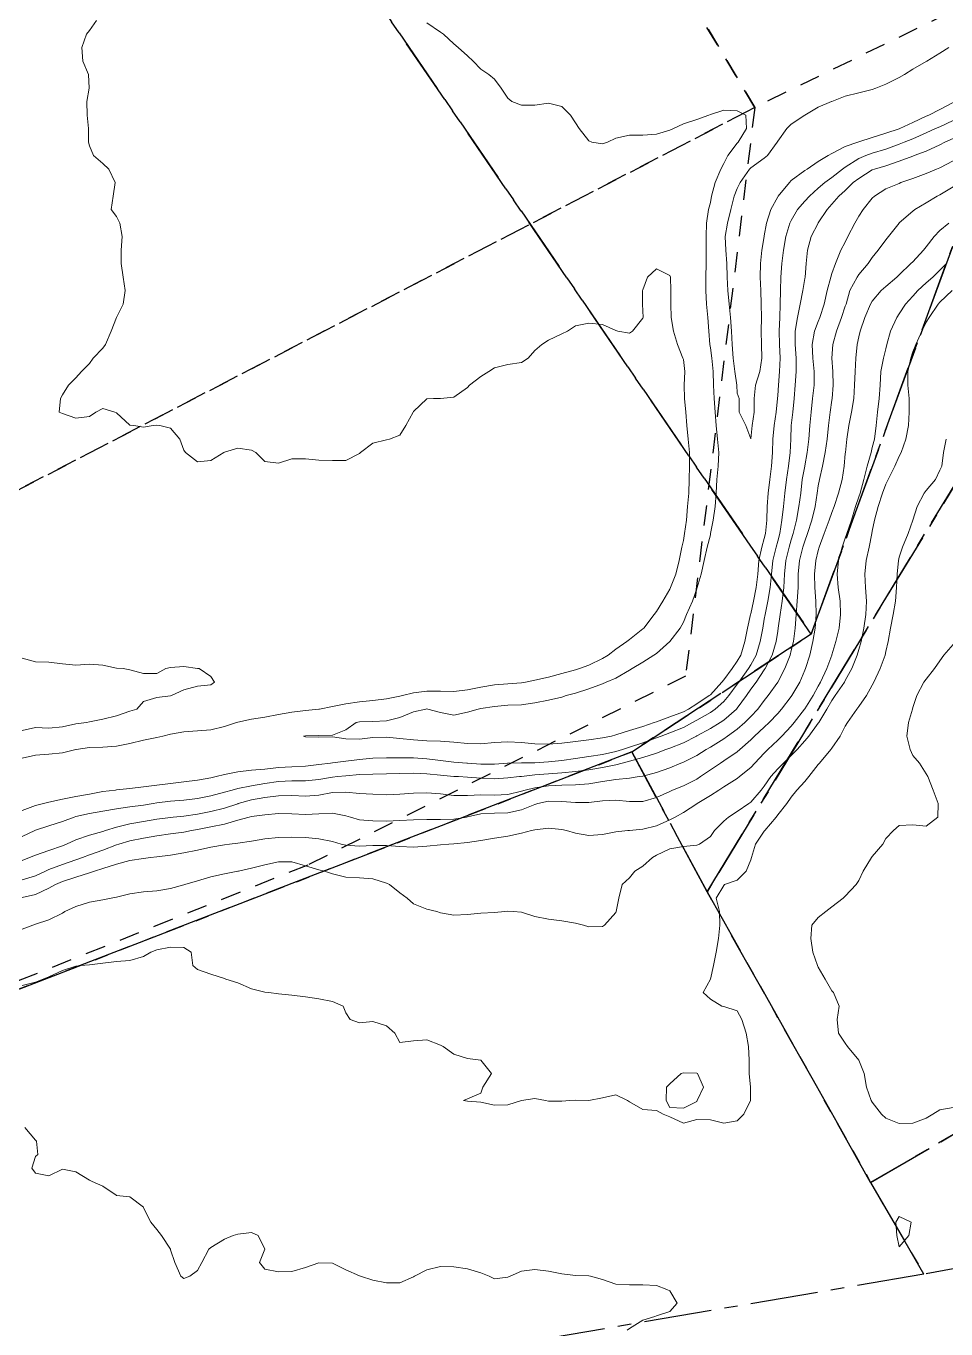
# Model space of a CAD drawing. Header units: centimetres. Extents: x 0 to 642158, y -847 to 649707.
# Drawn here: x 617694.4 to 617728.48, y 621122.79 to 621171.05 of the extents above; entities that cross this region are included whole.
import ezdxf

# ---------------------------------------------------------------- set-up
doc = ezdxf.new("R2010")
doc.units = ezdxf.units.CM
doc.header["$MEASUREMENT"] = 0
doc.linetypes.add('CENTERX2', pattern=[4, 2.5, -0.5, 0.5, -0.5])
doc.linetypes.add('JIS_02_0.7', pattern=[1.35, 0.75, -0.6])
doc.layers.add('SPW_parcellaire cadastral', color=7, linetype='CENTERX2', lineweight=25, true_color=0xff0542)
doc.layers.add('WAL_parcellaire agricole', color=7, linetype='JIS_02_0.7', lineweight=25)
doc.layers.add('WAL_topographie 0.5', color=253, linetype='Continuous', lineweight=20)

msp = doc.modelspace()

# ---------------------------------------------------------------- linework, layer by layer
at = {"layer": 'SPW_parcellaire cadastral'}
for points in [[(617723.481, 621148.527), (617658.466, 621243.386), (617704.99, 621267.706), (617761.919, 621204.659), (617756.258, 621183.479), (617749.395, 621173.207), (617744.167, 621170.618), (617735.92, 621165.757), (617733.164, 621165.195), (617728.719, 621162.878), (617723.481, 621148.527)], [(617723.481, 621148.527), (617716.839, 621144.166), (617645.679, 621116.604), (617592.196, 621217.455), (617658.466, 621243.386), (617723.481, 621148.527)], [(617723.481, 621148.527), (617728.719, 621162.878), (617733.164, 621165.195), (617735.92, 621165.757), (617719.631, 621138.983), (617716.839, 621144.166), (617723.481, 621148.527)], [(617719.631, 621138.983), (617735.92, 621165.757), (617747.112, 621150.018), (617751.117, 621142.977), (617725.689, 621128.22), (617719.631, 621138.983)], [(617635.583, 621112.981), (617645.679, 621116.604), (617716.839, 621144.166), (617719.631, 621138.983), (617725.689, 621128.22), (617727.662, 621124.82), (617713.866, 621122.462), (617701.727, 621113.15), (617693.035, 621107.997), (617647.2, 621092.057), (617645.539, 621095.061), (617635.583, 621112.981)], [(617736.247, 621114.446), (617730.203, 621125.284), (617727.662, 621124.82), (617725.689, 621128.22), (617751.117, 621142.977), (617759.847, 621127.865), (617736.247, 621114.446)]]:
    msp.add_lwpolyline(points, dxfattribs=at)
at = {"layer": 'WAL_parcellaire agricole'}
for points in [[(617401.191, 621144.224), (617484.501, 621163.446), (617489.608, 621165.186), (617499.666, 621168.614), (617700.152, 621274.137), (617747.482, 621299.308), (617770.147, 621309.644), (617798.652, 621284.58), (617778.503, 621257.154), (617754.174, 621217.65), (617748.344, 621190.419), (617726.934, 621177.46), (617718.281, 621173.248), (617721.396, 621168.036)], [(617798.652, 621284.58), (617804.15, 621279.649), (617799.318, 621274.981), (617783.653, 621253.98), (617759.325, 621214.477), (617753.754, 621186.622), (617729.83, 621172.141), (617721.396, 621168.036), (617718.281, 621173.248), (617726.934, 621177.46), (617748.344, 621190.419), (617754.174, 621217.65), (617778.503, 621257.154), (617798.652, 621284.58)], [(617721.396, 621168.036), (617718.834, 621146.973), (617704.834, 621139.972), (617679.836, 621129.969), (617644.838, 621117.965), (617581.84, 621100.958), (617563.418, 621096.083), (617532.309, 621092.109), (617481.799, 621094.913), (617463.342, 621096.144), (617450.14, 621094.49), (617443.443, 621090.541), (617438.243, 621090.441), (617434.143, 621089.54), (617429.644, 621085.54), (617425.044, 621083.839), (617422.244, 621084.839), (617413.142, 621102.738)], [(617413.228, 621107.04), (617421.575, 621104.22), (617424.591, 621105.439), (617441.341, 621107.941), (617461.341, 621107.443), (617494.841, 621106.281), (617524.34, 621105.784), (617553.006, 621108.287), (617587.588, 621115.958), (617629.004, 621126.63), (617667.668, 621140.134), (617721.396, 621168.036)], [(617721.396, 621168.036), (617667.668, 621140.134), (617629.004, 621126.63), (617587.588, 621115.958), (617553.006, 621108.287), (617524.34, 621105.784), (617494.841, 621106.281), (617461.341, 621107.443), (617441.341, 621107.941), (617424.591, 621105.439), (617421.575, 621104.22), (617413.228, 621107.04)]]:
    msp.add_lwpolyline(points, dxfattribs=at)
at = {"layer": 'WAL_topographie 0.5'}
for points in [[(617697.01, 621171.25), (617696.75, 621170.889), (617696.641, 621170.75), (617696.469, 621170.25), (617696.509, 621169.75), (617696.712, 621169.25), (617696.734, 621168.75), (617696.657, 621168.25), (617696.662, 621167.75), (617696.712, 621167.25), (617696.718, 621166.75), (617696.75, 621166.613), (617696.893, 621166.25), (617697.25, 621165.956), (617697.462, 621165.75), (617697.696, 621165.25), (617697.625, 621164.75), (617697.555, 621164.25), (617697.75, 621164), (617697.875, 621163.75), (617697.961, 621163.25), (617697.926, 621162.75), (617697.927, 621162.25), (617697.993, 621161.75), (617698.077, 621161.25), (617698, 621160.75), (617697.75, 621160.25), (617697.75, 621160.25), (617697.553, 621159.75), (617697.339, 621159.25), (617697.25, 621159.123), (617696.885, 621158.75), (617696.75, 621158.55), (617696.458, 621158.25), (617696.25, 621158.016), (617695.967, 621157.75), (617695.75, 621157.389), (617695.681, 621157.25), (617695.632, 621156.75), (617695.75, 621156.702), (617696.25, 621156.527), (617696.75, 621156.587), (617696.991, 621156.75), (617697.25, 621156.886), (617697.691, 621156.75), (617697.75, 621156.72), (617698.25, 621156.269), (617698.393, 621156.25), (617698.75, 621156.187), (617699.107, 621156.25), (617699.25, 621156.268), (617699.361, 621156.25), (617699.75, 621156.155), (617700.099, 621155.75), (617700.25, 621155.344), (617700.304, 621155.25), (617700.75, 621154.912), (617701.25, 621154.956), (617701.726, 621155.25), (617701.75, 621155.271), (617702.25, 621155.421), (617702.75, 621155.342), (617702.917, 621155.25), (617703.25, 621154.917), (617703.75, 621154.861), (617704.25, 621155.026), (617704.75, 621155.019), (617705.25, 621154.967), (617705.75, 621154.956), (617706.25, 621154.96), (617706.75, 621155.213), (617706.788, 621155.25), (617707.25, 621155.595), (617707.75, 621155.72), (617707.868, 621155.75), (617708.25, 621155.901), (617708.471, 621156.25), (617708.735, 621156.75), (617708.75, 621156.773), (617709.25, 621157.24), (617709.5, 621157.25), (617709.75, 621157.259), (617710.25, 621157.304), (617710.75, 621157.666), (617710.827, 621157.75), (617711.25, 621158.07), (617711.548, 621158.25), (617711.75, 621158.387), (617712.25, 621158.518), (617712.75, 621158.583), (617713.007, 621158.75), (617713.25, 621159.035), (617713.51, 621159.25), (617713.75, 621159.414), (617714.25, 621159.65), (617714.457, 621159.75), (617714.75, 621159.943), (617715.25, 621160.043), (617715.75, 621159.992), (617716.25, 621159.772), (617716.322, 621159.75), (617716.75, 621159.673), (617716.861, 621159.75), (617717.25, 621160.227), (617717.262, 621160.25), (617717.25, 621160.5), (617717.234, 621160.75), (617717.238, 621161.25), (617717.25, 621161.275), (617717.426, 621161.75), (617717.75, 621162.057), (617718.25, 621161.813), (617718.268, 621161.75), (617718.288, 621161.25), (617718.283, 621160.75), (617718.299, 621160.25), (617718.389, 621159.75), (617718.534, 621159.25), (617718.734, 621158.75), (617718.75, 621158.694), (617718.81, 621158.25), (617718.784, 621157.75), (617718.79, 621157.25), (617718.848, 621156.75), (617718.885, 621156.25), (617718.928, 621155.75), (617718.973, 621155.25), (617718.982, 621154.75), (617718.971, 621154.25), (617718.953, 621153.75), (617718.909, 621153.25), (617718.861, 621152.75), (617718.793, 621152.25), (617718.75, 621151.996), (617718.696, 621151.75), (617718.599, 621151.25), (617718.467, 621150.75), (617718.276, 621150.25), (617718.25, 621150.195), (617717.988, 621149.75), (617717.75, 621149.366), (617717.667, 621149.25), (617717.281, 621148.75), (617717.25, 621148.719), (617716.75, 621148.323), (617716.657, 621148.25), (617716.25, 621147.968), (617715.96, 621147.75), (617715.75, 621147.623), (617715.25, 621147.383), (617714.906, 621147.25), (617714.75, 621147.203), (617714.25, 621147.071), (617713.75, 621146.937), (617713.25, 621146.818), (617712.903, 621146.75), (617712.75, 621146.727), (617712.25, 621146.692), (617711.75, 621146.646), (617711.25, 621146.564), (617710.75, 621146.465), (617710.25, 621146.4), (617709.75, 621146.419), (617709.25, 621146.417), (617708.75, 621146.347), (617708.343, 621146.25), (617708.25, 621146.23), (617707.75, 621146.13), (617707.25, 621146.068), (617706.75, 621146.018), (617706.25, 621145.947), (617705.75, 621145.844), (617705.272, 621145.75), (617705.25, 621145.746), (617704.75, 621145.699), (617704.25, 621145.642), (617703.75, 621145.548), (617703.25, 621145.452), (617702.75, 621145.375), (617702.25, 621145.268), (617702.193, 621145.25), (617701.75, 621145.108), (617701.25, 621144.988), (617700.75, 621144.949), (617700.25, 621144.912), (617699.75, 621144.817), (617699.469, 621144.75), (617699.25, 621144.699), (617698.75, 621144.598), (617698.25, 621144.48), (617697.75, 621144.375), (617697.25, 621144.344), (617696.75, 621144.329), (617696.256, 621144.25), (617696.25, 621144.249), (617695.75, 621144.133), (617695.25, 621144.076), (617694.75, 621144.049), (617694.25, 621143.929)], [(617709.25, 621171.164), (617709.75, 621170.824), (617709.859, 621170.75), (617710.25, 621170.39), (617710.409, 621170.25), (617710.75, 621169.95), (617710.958, 621169.75), (617711.25, 621169.458), (617711.544, 621169.25), (617711.75, 621169.083), (617712, 621168.75), (617712.25, 621168.382), (617712.397, 621168.25), (617712.75, 621168.114), (617713.25, 621168.12), (617713.75, 621168.196), (617714.25, 621168.07), (617714.57, 621167.75), (617714.75, 621167.469), (617714.89, 621167.25), (617715.25, 621166.8), (617715.361, 621166.75), (617715.75, 621166.692), (617715.945, 621166.75), (617716.25, 621166.891), (617716.75, 621167.011), (617717.25, 621167.005), (617717.75, 621167.042), (617718.25, 621167.196), (617718.386, 621167.25), (617718.75, 621167.426), (617719.25, 621167.592), (617719.69, 621167.75), (617719.75, 621167.778), (617720.25, 621167.938), (617720.75, 621167.909), (617721.068, 621167.75), (617721.092, 621167.25), (617720.782, 621166.75), (617720.75, 621166.714), (617720.393, 621166.25), (617720.25, 621165.956), (617720.141, 621165.75), (617719.924, 621165.25), (617719.796, 621164.75), (617719.75, 621164.515), (617719.683, 621164.25), (617719.609, 621163.75), (617719.595, 621163.25), (617719.6, 621162.75), (617719.599, 621162.25), (617719.589, 621161.75), (617719.584, 621161.25), (617719.611, 621160.75), (617719.659, 621160.25), (617719.691, 621159.75), (617719.73, 621159.25), (617719.75, 621159.128), (617719.803, 621158.75), (617719.858, 621158.25), (617719.872, 621157.75), (617719.896, 621157.25), (617719.929, 621156.75), (617719.964, 621156.25), (617720.019, 621155.75), (617720.06, 621155.25), (617720.041, 621154.75), (617719.99, 621154.25), (617719.97, 621153.75), (617719.935, 621153.25), (617719.855, 621152.75), (617719.759, 621152.25), (617719.75, 621152.211), (617719.635, 621151.75), (617719.517, 621151.25), (617719.406, 621150.75), (617719.268, 621150.25), (617719.25, 621150.204), (617719.087, 621149.75), (617718.866, 621149.25), (617718.75, 621148.968), (617718.634, 621148.75), (617718.25, 621148.255), (617718.246, 621148.25), (617717.75, 621147.815), (617717.661, 621147.75), (617717.25, 621147.487), (617716.849, 621147.25), (617716.75, 621147.193), (617716.25, 621146.901), (617715.888, 621146.75), (617715.75, 621146.689), (617715.25, 621146.502), (617714.75, 621146.346), (617714.412, 621146.25), (617714.25, 621146.193), (617713.75, 621146.081), (617713.25, 621145.981), (617712.75, 621145.909), (617712.25, 621145.894), (617711.75, 621145.843), (617711.25, 621145.768), (617711.149, 621145.75), (617710.75, 621145.631), (617710.25, 621145.529), (617709.75, 621145.629), (617709.288, 621145.75), (617709.25, 621145.755), (617709.208, 621145.75), (617708.75, 621145.653), (617708.25, 621145.445), (617707.75, 621145.317), (617707.25, 621145.293), (617706.75, 621145.273), (617706.635, 621145.25), (617706.25, 621144.978), (617705.75, 621144.781), (617705.25, 621144.77), (617704.75, 621144.758), (617704.681, 621144.75), (617704.75, 621144.728), (617705.25, 621144.717), (617705.75, 621144.719), (617706.25, 621144.645), (617706.75, 621144.639), (617707.25, 621144.693), (617707.75, 621144.708), (617708.25, 621144.66), (617708.75, 621144.607), (617709.25, 621144.579), (617709.75, 621144.559), (617710.25, 621144.524), (617710.75, 621144.477), (617711.25, 621144.464), (617711.75, 621144.51), (617712.25, 621144.543), (617712.75, 621144.512), (617713.25, 621144.465), (617713.75, 621144.457), (617714.25, 621144.492), (617714.75, 621144.551), (617715.25, 621144.612), (617715.75, 621144.683), (617716.085, 621144.75), (617716.25, 621144.799), (617716.75, 621144.956), (617717.25, 621145.111), (617717.673, 621145.25), (617717.75, 621145.282), (617718.25, 621145.468), (617718.75, 621145.651), (617718.947, 621145.75), (617719.25, 621145.943), (617719.712, 621146.25), (617719.75, 621146.284), (617720.17, 621146.75), (617720.25, 621146.837), (617720.558, 621147.25), (617720.75, 621147.521), (617720.88, 621147.75), (617721.028, 621148.25), (617721.126, 621148.75), (617721.242, 621149.25), (617721.25, 621149.282), (617721.348, 621149.75), (617721.443, 621150.25), (617721.505, 621150.75), (617721.55, 621151.25), (617721.657, 621151.75), (617721.75, 621152.071), (617721.792, 621152.25), (617721.837, 621152.75), (617721.852, 621153.25), (617721.894, 621153.75), (617721.954, 621154.25), (617722.016, 621154.75), (617722.052, 621155.25), (617722.067, 621155.75), (617722.113, 621156.25), (617722.188, 621156.75), (617722.243, 621157.25), (617722.25, 621157.368), (617722.27, 621157.75), (617722.312, 621158.25), (617722.338, 621158.75), (617722.317, 621159.25), (617722.3, 621159.75), (617722.32, 621160.25), (617722.341, 621160.75), (617722.35, 621161.25), (617722.365, 621161.75), (617722.399, 621162.25), (617722.46, 621162.75), (617722.552, 621163.25), (617722.701, 621163.75), (617722.75, 621163.85), (617722.982, 621164.25), (617723.25, 621164.561), (617723.418, 621164.75), (617723.75, 621165.039), (617723.995, 621165.25), (617724.25, 621165.444), (617724.648, 621165.75), (617724.75, 621165.822), (617725.25, 621166.138), (617725.507, 621166.25), (617725.75, 621166.34), (617726.25, 621166.495), (617726.75, 621166.678), (617726.928, 621166.75), (617727.25, 621166.875), (617727.75, 621167.096), (617728.088, 621167.25), (617728.25, 621167.322), (617728.75, 621167.55)], [(617728.584, 621170.25), (617728.25, 621170.049), (617727.769, 621169.75), (617727.75, 621169.739), (617727.25, 621169.456), (617726.939, 621169.25), (617726.75, 621169.146), (617726.25, 621168.894), (617725.88, 621168.75), (617725.75, 621168.704), (617725.25, 621168.579), (617724.75, 621168.451), (617724.25, 621168.253), (617724.244, 621168.25), (617723.75, 621168.042), (617723.252, 621167.75), (617723.25, 621167.748), (617722.75, 621167.414), (617722.588, 621167.25), (617722.25, 621166.786), (617722.227, 621166.75), (617721.868, 621166.25), (617721.75, 621166.152), (617721.25, 621165.8), (617721.204, 621165.75), (617720.859, 621165.25), (617720.75, 621165.038), (617720.636, 621164.75), (617720.509, 621164.25), (617720.383, 621163.75), (617720.304, 621163.25), (617720.329, 621162.75), (617720.364, 621162.25), (617720.379, 621161.75), (617720.396, 621161.25), (617720.445, 621160.75), (617720.499, 621160.25), (617720.528, 621159.75), (617720.557, 621159.25), (617720.597, 621158.75), (617720.653, 621158.25), (617720.731, 621157.75), (617720.75, 621157.454), (617720.816, 621157.25), (617720.821, 621156.75), (617721.064, 621156.25), (617721.25, 621155.763), (617721.302, 621156.25), (617721.375, 621156.75), (617721.37, 621157.25), (617721.424, 621157.75), (617721.58, 621158.25), (617721.661, 621158.75), (617721.646, 621159.25), (617721.638, 621159.75), (617721.648, 621160.25), (617721.639, 621160.75), (617721.619, 621161.25), (617721.6, 621161.75), (617721.61, 621162.25), (617721.663, 621162.75), (617721.743, 621163.25), (617721.75, 621163.281), (617721.832, 621163.75), (617721.987, 621164.25), (617722.25, 621164.722), (617722.268, 621164.75), (617722.68, 621165.25), (617722.75, 621165.324), (617723.25, 621165.695), (617723.333, 621165.75), (617723.75, 621166.028), (617724.115, 621166.25), (617724.25, 621166.325), (617724.75, 621166.59), (617725.212, 621166.75), (617725.25, 621166.763), (617725.75, 621166.921), (617726.25, 621167.078), (617726.75, 621167.244), (617726.764, 621167.25), (617727.25, 621167.482), (617727.75, 621167.71), (617727.844, 621167.75), (617728.25, 621167.954), (617728.75, 621168.223)], [(617694.25, 621141.991), (617694.75, 621142.174), (617695.048, 621142.25), (617695.25, 621142.303), (617695.75, 621142.413), (617696.25, 621142.51), (617696.75, 621142.605), (617697.25, 621142.701), (617697.708, 621142.75), (617697.75, 621142.755), (617698.25, 621142.807), (617698.75, 621142.873), (617699.25, 621142.933), (617699.75, 621142.993), (617700.25, 621143.055), (617700.75, 621143.118), (617701.25, 621143.205), (617701.449, 621143.25), (617701.75, 621143.326), (617702.25, 621143.431), (617702.75, 621143.484), (617703.25, 621143.527), (617703.75, 621143.587), (617704.25, 621143.615), (617704.75, 621143.631), (617705.25, 621143.693), (617705.674, 621143.75), (617705.75, 621143.762), (617706.25, 621143.823), (617706.75, 621143.888), (617707.25, 621143.932), (617707.75, 621143.942), (617708.25, 621143.945), (617708.75, 621143.941), (617709.25, 621143.911), (617709.75, 621143.845), (617710.25, 621143.786), (617710.73, 621143.75), (617710.75, 621143.749), (617711.25, 621143.716), (617711.75, 621143.716), (617712.231, 621143.75), (617712.25, 621143.752), (617712.75, 621143.765), (617713.25, 621143.766), (617713.75, 621143.792), (617714.25, 621143.844), (617714.75, 621143.919), (617715.25, 621143.994), (617715.75, 621144.073), (617716.25, 621144.18), (617716.493, 621144.25), (617716.75, 621144.335), (617717.25, 621144.504), (617717.75, 621144.681), (617717.929, 621144.75), (617718.25, 621144.875), (617718.75, 621145.074), (617719.089, 621145.25), (617719.25, 621145.336), (617719.75, 621145.628), (617719.927, 621145.75), (617720.25, 621146.035), (617720.435, 621146.25), (617720.75, 621146.675), (617720.803, 621146.75), (617721.168, 621147.25), (617721.25, 621147.392), (617721.452, 621147.75), (617721.6, 621148.25), (617721.689, 621148.75), (617721.75, 621149.082), (617721.781, 621149.25), (617721.884, 621149.75), (617721.97, 621150.25), (617722.018, 621150.75), (617722.07, 621151.25), (617722.192, 621151.75), (617722.25, 621151.965), (617722.325, 621152.25), (617722.398, 621152.75), (617722.458, 621153.25), (617722.511, 621153.75), (617722.566, 621154.25), (617722.649, 621154.75), (617722.713, 621155.25), (617722.731, 621155.75), (617722.75, 621156.25), (617722.75, 621156.25), (617722.806, 621156.75), (617722.859, 621157.25), (617722.894, 621157.75), (617722.926, 621158.25), (617722.925, 621158.75), (617722.891, 621159.25), (617722.893, 621159.75), (617722.979, 621160.25), (617723.078, 621160.75), (617723.171, 621161.25), (617723.25, 621161.694), (617723.261, 621161.75), (617723.297, 621162.25), (617723.344, 621162.75), (617723.489, 621163.25), (617723.74, 621163.75), (617723.75, 621163.766), (617724.08, 621164.25), (617724.25, 621164.448), (617724.507, 621164.75), (617724.75, 621164.964), (617725.045, 621165.25), (617725.25, 621165.409), (617725.75, 621165.719), (617725.83, 621165.75), (617726.25, 621165.876), (617726.75, 621166.042), (617727.25, 621166.23), (617727.301, 621166.25), (617727.75, 621166.417), (617728.25, 621166.652), (617728.439, 621166.75), (617728.75, 621166.886)], [(617694.25, 621141.027), (617694.723, 621141.25), (617694.75, 621141.263), (617695.25, 621141.43), (617695.75, 621141.584), (617696.186, 621141.75), (617696.25, 621141.77), (617696.75, 621141.888), (617697.25, 621141.973), (617697.75, 621142.056), (617698.25, 621142.126), (617698.75, 621142.195), (617699.105, 621142.25), (617699.25, 621142.273), (617699.75, 621142.34), (617700.25, 621142.379), (617700.75, 621142.437), (617701.25, 621142.542), (617701.75, 621142.673), (617702.04, 621142.75), (617702.25, 621142.805), (617702.75, 621142.914), (617703.25, 621142.995), (617703.75, 621143.067), (617704.25, 621143.095), (617704.75, 621143.091), (617705.25, 621143.145), (617705.75, 621143.23), (617705.941, 621143.25), (617706.25, 621143.281), (617706.75, 621143.324), (617707.25, 621143.346), (617707.75, 621143.347), (617708.25, 621143.363), (617708.75, 621143.378), (617709.25, 621143.359), (617709.75, 621143.306), (617710.25, 621143.26), (617710.42, 621143.25), (617710.75, 621143.227), (617711.25, 621143.189), (617711.75, 621143.168), (617712.25, 621143.199), (617712.681, 621143.25), (617712.75, 621143.257), (617713.25, 621143.312), (617713.75, 621143.352), (617714.25, 621143.384), (617714.75, 621143.436), (617715.25, 621143.504), (617715.75, 621143.589), (617716.25, 621143.692), (617716.481, 621143.75), (617716.75, 621143.816), (617717.25, 621143.955), (617717.75, 621144.114), (617718.103, 621144.25), (617718.25, 621144.301), (617718.75, 621144.5), (617719.239, 621144.75), (617719.25, 621144.755), (617719.75, 621145.032), (617720.108, 621145.25), (617720.25, 621145.341), (617720.723, 621145.75), (617720.75, 621145.783), (617721.092, 621146.25), (617721.25, 621146.486), (617721.442, 621146.75), (617721.75, 621147.201), (617721.782, 621147.25), (617722.042, 621147.75), (617722.19, 621148.25), (617722.25, 621148.638), (617722.268, 621148.75), (617722.336, 621149.25), (617722.414, 621149.75), (617722.475, 621150.25), (617722.501, 621150.75), (617722.548, 621151.25), (617722.674, 621151.75), (617722.75, 621152.017), (617722.822, 621152.25), (617722.938, 621152.75), (617723.034, 621153.25), (617723.099, 621153.75), (617723.158, 621154.25), (617723.248, 621154.75), (617723.25, 621154.763), (617723.338, 621155.25), (617723.396, 621155.75), (617723.44, 621156.25), (617723.487, 621156.75), (617723.539, 621157.25), (617723.592, 621157.75), (617723.596, 621158.25), (617723.548, 621158.75), (617723.524, 621159.25), (617723.611, 621159.75), (617723.75, 621160.109), (617723.809, 621160.25), (617723.969, 621160.75), (617724.074, 621161.25), (617724.211, 621161.75), (617724.25, 621161.881), (617724.381, 621162.25), (617724.588, 621162.75), (617724.75, 621163.05), (617724.844, 621163.25), (617725.097, 621163.75), (617725.25, 621164.005), (617725.406, 621164.25), (617725.75, 621164.674), (617725.83, 621164.75), (617726.25, 621165.015), (617726.75, 621165.224), (617726.812, 621165.25), (617727.25, 621165.399), (617727.75, 621165.584), (617728.127, 621165.75), (617728.25, 621165.803), (617728.75, 621166.054)], [(617694.25, 621140.146), (617694.532, 621140.25), (617694.75, 621140.341), (617695.25, 621140.518), (617695.75, 621140.688), (617695.903, 621140.75), (617696.25, 621140.904), (617696.75, 621141.078), (617697.25, 621141.22), (617697.342, 621141.25), (617697.75, 621141.376), (617698.25, 621141.497), (617698.75, 621141.584), (617699.25, 621141.669), (617699.75, 621141.74), (617699.853, 621141.75), (617700.25, 621141.789), (617700.75, 621141.86), (617701.25, 621141.956), (617701.75, 621142.079), (617702.25, 621142.247), (617702.259, 621142.25), (617702.75, 621142.387), (617703.25, 621142.477), (617703.75, 621142.539), (617704.25, 621142.548), (617704.75, 621142.522), (617705.25, 621142.566), (617705.75, 621142.659), (617706.25, 621142.672), (617706.75, 621142.63), (617707.25, 621142.603), (617707.75, 621142.581), (617708.25, 621142.598), (617708.75, 621142.643), (617709.25, 621142.652), (617709.75, 621142.61), (617710.25, 621142.556), (617710.75, 621142.554), (617711.25, 621142.573), (617711.75, 621142.562), (617712.25, 621142.587), (617712.75, 621142.705), (617712.886, 621142.75), (617713.25, 621142.838), (617713.75, 621142.908), (617714.25, 621142.928), (617714.75, 621142.942), (617715.25, 621142.986), (617715.75, 621143.069), (617716.25, 621143.147), (617716.75, 621143.196), (617717.113, 621143.25), (617717.25, 621143.269), (617717.75, 621143.398), (617718.25, 621143.574), (617718.663, 621143.75), (617718.75, 621143.784), (617719.25, 621144.036), (617719.59, 621144.25), (617719.75, 621144.34), (617720.25, 621144.654), (617720.382, 621144.75), (617720.75, 621145.007), (617721.03, 621145.25), (617721.25, 621145.476), (617721.512, 621145.75), (617721.75, 621146.071), (617721.893, 621146.25), (617722.25, 621146.748), (617722.251, 621146.75), (617722.515, 621147.25), (617722.706, 621147.75), (617722.75, 621147.922), (617722.835, 621148.25), (617722.898, 621148.75), (617722.932, 621149.25), (617722.972, 621149.75), (617723.001, 621150.25), (617723.008, 621150.75), (617723.053, 621151.25), (617723.181, 621151.75), (617723.25, 621151.968), (617723.35, 621152.25), (617723.508, 621152.75), (617723.631, 621153.25), (617723.712, 621153.75), (617723.75, 621154.019), (617723.792, 621154.25), (617723.9, 621154.75), (617724.002, 621155.25), (617724.074, 621155.75), (617724.132, 621156.25), (617724.192, 621156.75), (617724.25, 621157.195), (617724.258, 621157.25), (617724.303, 621157.75), (617724.292, 621158.25), (617724.255, 621158.75), (617724.285, 621159.25), (617724.424, 621159.75), (617724.615, 621160.25), (617724.75, 621160.672), (617724.776, 621160.75), (617724.922, 621161.25), (617725.186, 621161.75), (617725.25, 621161.848), (617725.602, 621162.25), (617725.75, 621162.479), (617725.972, 621162.75), (617726.25, 621163.134), (617726.347, 621163.25), (617726.742, 621163.75), (617726.75, 621163.758), (617727.25, 621164.191), (617727.325, 621164.25), (617727.75, 621164.5), (617728.158, 621164.75), (617728.25, 621164.797), (617728.75, 621165.09)], [(617694.25, 621139.422), (617694.75, 621139.581), (617695.119, 621139.75), (617695.25, 621139.807), (617695.75, 621139.996), (617696.25, 621140.168), (617696.492, 621140.25), (617696.75, 621140.348), (617697.25, 621140.53), (617697.75, 621140.723), (617697.836, 621140.75), (617698.25, 621140.873), (617698.75, 621140.966), (617699.25, 621141.052), (617699.75, 621141.128), (617700.25, 621141.193), (617700.531, 621141.25), (617700.75, 621141.286), (617701.25, 621141.387), (617701.75, 621141.492), (617702.25, 621141.635), (617702.665, 621141.75), (617702.75, 621141.77), (617703.25, 621141.835), (617703.75, 621141.878), (617704.25, 621141.869), (617704.75, 621141.844), (617705.25, 621141.871), (617705.75, 621141.897), (617706.25, 621141.796), (617706.418, 621141.75), (617706.75, 621141.652), (617707.25, 621141.608), (617707.75, 621141.605), (617708.25, 621141.624), (617708.75, 621141.654), (617709.25, 621141.666), (617709.75, 621141.665), (617710.25, 621141.669), (617710.714, 621141.75), (617710.75, 621141.756), (617711.25, 621141.869), (617711.75, 621141.892), (617712.25, 621141.907), (617712.75, 621142.017), (617713.25, 621142.216), (617713.364, 621142.25), (617713.75, 621142.336), (617714.25, 621142.334), (617714.75, 621142.29), (617715.25, 621142.291), (617715.75, 621142.349), (617716.25, 621142.373), (617716.75, 621142.326), (617717.25, 621142.325), (617717.75, 621142.475), (617718.25, 621142.704), (617718.353, 621142.75), (617718.75, 621142.909), (617719.25, 621143.161), (617719.383, 621143.25), (617719.75, 621143.499), (617720.121, 621143.75), (617720.25, 621143.834), (617720.75, 621144.174), (617720.839, 621144.25), (617721.25, 621144.61), (617721.392, 621144.75), (617721.75, 621145.078), (617721.931, 621145.25), (617722.25, 621145.59), (617722.388, 621145.75), (617722.75, 621146.219), (617722.772, 621146.25), (617723.065, 621146.75), (617723.25, 621147.193), (617723.273, 621147.25), (617723.433, 621147.75), (617723.551, 621148.25), (617723.632, 621148.75), (617723.667, 621149.25), (617723.656, 621149.75), (617723.625, 621150.25), (617723.608, 621150.75), (617723.658, 621151.25), (617723.75, 621151.627), (617723.786, 621151.75), (617723.973, 621152.25), (617724.158, 621152.75), (617724.25, 621153.035), (617724.332, 621153.25), (617724.5, 621153.75), (617724.631, 621154.25), (617724.703, 621154.75), (617724.75, 621155.219), (617724.753, 621155.25), (617724.81, 621155.75), (617724.884, 621156.25), (617724.981, 621156.75), (617725.061, 621157.25), (617725.096, 621157.75), (617725.113, 621158.25), (617725.142, 621158.75), (617725.194, 621159.25), (617725.25, 621159.537), (617725.297, 621159.75), (617725.475, 621160.25), (617725.686, 621160.75), (617725.75, 621160.859), (617726.073, 621161.25), (617726.25, 621161.407), (617726.653, 621161.75), (617726.75, 621161.839), (617727.183, 621162.25), (617727.25, 621162.318), (617727.647, 621162.75), (617727.75, 621162.878), (617728.038, 621163.25), (617728.25, 621163.474), (617728.588, 621163.75)], [(617694.25, 621138.772), (617694.75, 621138.88), (617695.25, 621139.119), (617695.488, 621139.25), (617695.75, 621139.362), (617696.25, 621139.523), (617696.75, 621139.682), (617696.939, 621139.75), (617697.25, 621139.847), (617697.75, 621140.01), (617698.25, 621140.144), (617698.75, 621140.219), (617699.005, 621140.25), (617699.25, 621140.275), (617699.75, 621140.339), (617700.25, 621140.425), (617700.75, 621140.523), (617701.25, 621140.632), (617701.75, 621140.725), (617701.935, 621140.75), (617702.25, 621140.79), (617702.75, 621140.865), (617703.25, 621140.942), (617703.75, 621140.997), (617704.25, 621141.011), (617704.75, 621140.99), (617705.25, 621140.948), (617705.75, 621140.841), (617706.073, 621140.75), (617706.25, 621140.709), (617706.75, 621140.675), (617707.25, 621140.7), (617707.75, 621140.702), (617708.25, 621140.663), (617708.75, 621140.64), (617709.25, 621140.672), (617709.75, 621140.723), (617710.062, 621140.75), (617710.25, 621140.761), (617710.75, 621140.806), (617711.25, 621140.889), (617711.75, 621140.974), (617712.25, 621141.048), (617712.75, 621141.151), (617713.122, 621141.25), (617713.25, 621141.281), (617713.75, 621141.345), (617714.25, 621141.289), (617714.423, 621141.25), (617714.75, 621141.154), (617715.25, 621141.073), (617715.75, 621141.106), (617716.25, 621141.199), (617716.696, 621141.25), (617716.75, 621141.254), (617717.25, 621141.298), (617717.75, 621141.426), (617718.25, 621141.647), (617718.443, 621141.75), (617718.75, 621141.921), (617719.25, 621142.238), (617719.267, 621142.25), (617719.75, 621142.546), (617720.063, 621142.75), (617720.25, 621142.87), (617720.75, 621143.186), (617720.827, 621143.25), (617721.25, 621143.593), (617721.393, 621143.75), (617721.75, 621144.117), (617721.882, 621144.25), (617722.25, 621144.606), (617722.394, 621144.75), (617722.75, 621145.123), (617722.858, 621145.25), (617723.244, 621145.75), (617723.25, 621145.759), (617723.562, 621146.25), (617723.75, 621146.603), (617723.834, 621146.75), (617724.069, 621147.25), (617724.248, 621147.75), (617724.25, 621147.758), (617724.403, 621148.25), (617724.52, 621148.75), (617724.578, 621149.25), (617724.564, 621149.75), (617724.491, 621150.25), (617724.446, 621150.75), (617724.5, 621151.25), (617724.635, 621151.75), (617724.75, 621152.081), (617724.809, 621152.25), (617724.975, 621152.75), (617725.131, 621153.25), (617725.25, 621153.611), (617725.295, 621153.75), (617725.433, 621154.25), (617725.556, 621154.75), (617725.704, 621155.25), (617725.75, 621155.442), (617725.831, 621155.75), (617725.888, 621156.25), (617725.943, 621156.75), (617726.007, 621157.25), (617726.039, 621157.75), (617726.07, 621158.25), (617726.162, 621158.75), (617726.25, 621159.093), (617726.289, 621159.25), (617726.43, 621159.75), (617726.659, 621160.25), (617726.75, 621160.392), (617726.978, 621160.75), (617727.25, 621161.044), (617727.442, 621161.25), (617727.75, 621161.539), (617727.99, 621161.75), (617728.25, 621162.002), (617728.5, 621162.25)], [(617694.25, 621137.599), (617694.65, 621137.75), (617694.75, 621137.782), (617695.25, 621137.943), (617695.75, 621138.198), (617695.836, 621138.25), (617696.25, 621138.442), (617696.75, 621138.604), (617697.25, 621138.689), (617697.55, 621138.75), (617697.75, 621138.786), (617698.25, 621138.907), (617698.75, 621138.982), (617699.25, 621139.025), (617699.75, 621139.103), (617700.25, 621139.24), (617700.279, 621139.25), (617700.75, 621139.39), (617701.25, 621139.544), (617701.75, 621139.655), (617702.25, 621139.745), (617702.268, 621139.75), (617702.75, 621139.858), (617703.25, 621139.982), (617703.75, 621140.088), (617704.25, 621140.094), (617704.75, 621139.949), (617705.25, 621139.798), (617705.455, 621139.75), (617705.75, 621139.648), (617706.25, 621139.525), (617706.75, 621139.503), (617707.25, 621139.458), (617707.75, 621139.308), (617707.86, 621139.25), (617708.25, 621138.94), (617708.519, 621138.75), (617708.75, 621138.539), (617709.25, 621138.339), (617709.613, 621138.25), (617709.75, 621138.207), (617710.25, 621138.114), (617710.75, 621138.137), (617711.25, 621138.188), (617711.75, 621138.216), (617712.139, 621138.25), (617712.25, 621138.262), (617712.45, 621138.25), (617712.75, 621138.233), (617713.25, 621138.073), (617713.75, 621137.967), (617714.25, 621137.914), (617714.75, 621137.828), (617715.05, 621137.75), (617715.25, 621137.683), (617715.75, 621137.693), (617715.826, 621137.75), (617716.25, 621138.222), (617716.264, 621138.25), (617716.362, 621138.75), (617716.48, 621139.25), (617716.75, 621139.504), (617716.957, 621139.75), (617717.25, 621139.927), (617717.607, 621140.25), (617717.75, 621140.34), (617718.25, 621140.577), (617718.75, 621140.66), (617719.25, 621140.714), (617719.35, 621140.75), (617719.75, 621141.03), (617719.903, 621141.25), (617720.25, 621141.603), (617720.417, 621141.75), (617720.75, 621141.956), (617721.18, 621142.25), (617721.25, 621142.302), (617721.636, 621142.75), (617721.75, 621142.894), (617721.997, 621143.25), (617722.25, 621143.544), (617722.458, 621143.75), (617722.75, 621144.028), (617722.961, 621144.25), (617723.25, 621144.571), (617723.401, 621144.75), (617723.75, 621145.228), (617723.764, 621145.25), (617724.064, 621145.75), (617724.25, 621146.07), (617724.375, 621146.25), (617724.715, 621146.75), (617724.75, 621146.815), (617724.994, 621147.25), (617725.189, 621147.75), (617725.25, 621147.956), (617725.336, 621148.25), (617725.44, 621148.75), (617725.509, 621149.25), (617725.531, 621149.75), (617725.493, 621150.25), (617725.473, 621150.75), (617725.527, 621151.25), (617725.63, 621151.75), (617725.735, 621152.25), (617725.75, 621152.336), (617725.833, 621152.75), (617725.965, 621153.25), (617726.126, 621153.75), (617726.25, 621154.081), (617726.332, 621154.25), (617726.586, 621154.75), (617726.75, 621155.116), (617726.817, 621155.25), (617726.995, 621155.75), (617727.088, 621156.25), (617727.121, 621156.75), (617727.115, 621157.25), (617727.07, 621157.75), (617727.066, 621158.25), (617727.178, 621158.75), (617727.25, 621158.981), (617727.362, 621159.25), (617727.584, 621159.75), (617727.75, 621160.078), (617727.854, 621160.25), (617728.185, 621160.75), (617728.25, 621160.817), (617728.712, 621161.25)], [(617694.25, 621135.508), (617694.75, 621135.641), (617695.029, 621135.75), (617695.25, 621135.834), (617695.75, 621136.063), (617696.25, 621136.23), (617696.417, 621136.25), (617696.75, 621136.281), (617697.25, 621136.336), (617697.75, 621136.405), (617698.25, 621136.442), (617698.75, 621136.591), (617699.019, 621136.75), (617699.25, 621136.831), (617699.75, 621136.936), (617700.25, 621136.926), (617700.511, 621136.75), (617700.583, 621136.25), (617700.75, 621136.103), (617701.25, 621135.93), (617701.75, 621135.774), (617701.806, 621135.75), (617702.25, 621135.61), (617702.75, 621135.386), (617703.25, 621135.263), (617703.393, 621135.25), (617703.75, 621135.21), (617704.25, 621135.153), (617704.75, 621135.089), (617705.25, 621135.017), (617705.75, 621134.92), (617706.15, 621134.75), (617706.25, 621134.5), (617706.404, 621134.25), (617706.75, 621134.128), (617707.25, 621134.182), (617707.75, 621134.02), (617708.062, 621133.75), (617708.25, 621133.397), (617708.75, 621133.464), (617709.25, 621133.496), (617709.75, 621133.302), (617709.847, 621133.25), (617710.25, 621132.972), (617710.75, 621132.806), (617711.25, 621132.75), (617711.25, 621132.75), (617711.644, 621132.25), (617711.319, 621131.75), (617711.25, 621131.528), (617710.75, 621131.313), (617710.607, 621131.25), (617710.75, 621131.228), (617711.25, 621131.194), (617711.75, 621131.08), (617712.25, 621131.093), (617712.75, 621131.25), (617712.75, 621131.25), (617713.25, 621131.326), (617713.639, 621131.25), (617713.75, 621131.233), (617714.25, 621131.228), (617714.55, 621131.25), (617714.75, 621131.265), (617715.25, 621131.25), (617715.75, 621131.35), (617716.25, 621131.463), (617716.676, 621131.25), (617716.75, 621131.208), (617717.25, 621130.92), (617717.75, 621130.881), (617718, 621130.75), (617718.25, 621130.643), (617718.75, 621130.409), (617719.25, 621130.55), (617719.75, 621130.533), (617720.25, 621130.417), (617720.75, 621130.5), (617720.992, 621130.75), (617721.235, 621131.25), (617721.232, 621131.75), (617721.188, 621132.25), (617721.189, 621132.75), (617721.162, 621133.25), (617721.078, 621133.75), (617720.917, 621134.25), (617720.75, 621134.571), (617720.25, 621134.735), (617720.179, 621134.75), (617719.75, 621135.011), (617719.488, 621135.25), (617719.75, 621135.75), (617719.75, 621135.75), (617719.868, 621136.25), (617719.97, 621136.75), (617720.051, 621137.25), (617720.098, 621137.75), (617720.087, 621138.25), (617719.969, 621138.75), (617720.25, 621139.222), (617720.278, 621139.25), (617720.75, 621139.41), (617721.073, 621139.75), (617721.25, 621140.171), (617721.274, 621140.25), (617721.426, 621140.75), (617721.75, 621141.227), (617721.766, 621141.25), (617722.185, 621141.75), (617722.25, 621141.837), (617722.584, 621142.25), (617722.75, 621142.493), (617722.957, 621142.75), (617723.25, 621143.071), (617723.399, 621143.25), (617723.75, 621143.698), (617723.792, 621143.75), (617724.208, 621144.25), (617724.25, 621144.307), (617724.556, 621144.75), (617724.75, 621145.121), (617724.826, 621145.25), (617725.172, 621145.75), (617725.25, 621145.852), (617725.531, 621146.25), (617725.75, 621146.641), (617725.808, 621146.75), (617726.042, 621147.25), (617726.222, 621147.75), (617726.25, 621147.883), (617726.336, 621148.25), (617726.43, 621148.75), (617726.529, 621149.25), (617726.604, 621149.75), (617726.647, 621150.25), (617726.671, 621150.75), (617726.722, 621151.25), (617726.75, 621151.375), (617726.868, 621151.75), (617727.08, 621152.25), (617727.25, 621152.743), (617727.253, 621152.75), (617727.417, 621153.25), (617727.67, 621153.75), (617727.75, 621153.852), (617728.094, 621154.25), (617728.25, 621154.604), (617728.321, 621154.75), (617728.392, 621155.25), (617728.49, 621155.75)], [(617728.75, 621130.998), (617728.25, 621130.906), (617727.992, 621130.75), (617727.75, 621130.601), (617727.25, 621130.415), (617726.75, 621130.404), (617726.25, 621130.595), (617726.094, 621130.75), (617725.75, 621131.19), (617725.712, 621131.25), (617725.533, 621131.75), (617725.447, 621132.25), (617725.25, 621132.75), (617725.25, 621132.75), (617724.836, 621133.25), (617724.75, 621133.373), (617724.497, 621133.75), (617724.45, 621134.25), (617724.524, 621134.75), (617724.309, 621135.25), (617724.25, 621135.315), (617724.005, 621135.75), (617723.75, 621136.187), (617723.717, 621136.25), (617723.553, 621136.75), (617723.468, 621137.25), (617723.51, 621137.75), (617723.75, 621138.036), (617724.023, 621138.25), (617724.25, 621138.424), (617724.674, 621138.75), (617724.75, 621138.821), (617725.155, 621139.25), (617725.25, 621139.402), (617725.417, 621139.75), (617725.721, 621140.25), (617725.75, 621140.288), (617726.135, 621140.75), (617726.25, 621140.954), (617726.536, 621141.25), (617726.75, 621141.437), (617727.25, 621141.469), (617727.75, 621141.411), (617728.182, 621141.75), (617728.191, 621142.25), (617728, 621142.75), (617727.812, 621143.25), (617727.75, 621143.347), (617727.496, 621143.75), (617727.25, 621144.036), (617727.152, 621144.25), (617727.029, 621144.75), (617727.086, 621145.25), (617727.235, 621145.75), (617727.25, 621145.807), (617727.395, 621146.25), (617727.665, 621146.75), (617727.75, 621146.856), (617728.053, 621147.25), (617728.25, 621147.541), (617728.396, 621147.75), (617728.75, 621148.142)], [(617694.25, 621147.642), (617694.75, 621147.506), (617695.25, 621147.487), (617695.75, 621147.428), (617696.25, 621147.372), (617696.75, 621147.413), (617697.25, 621147.383), (617697.75, 621147.272), (617698, 621147.25), (617698.25, 621147.208), (617698.75, 621147.068), (617699.25, 621147.065), (617699.583, 621147.25), (617699.75, 621147.292), (617700.25, 621147.333), (617700.75, 621147.26), (617700.813, 621147.25), (617701.25, 621146.959), (617701.375, 621146.75), (617701.25, 621146.646), (617700.75, 621146.605), (617700.25, 621146.462), (617699.783, 621146.25), (617699.75, 621146.245), (617699.25, 621146.182), (617698.75, 621146.032), (617698.5, 621145.75), (617698.25, 621145.67), (617697.75, 621145.498), (617697.25, 621145.373), (617696.75, 621145.285), (617696.642, 621145.25), (617696.25, 621145.199), (617695.75, 621145.094), (617695.25, 621145.048), (617694.75, 621145.066), (617694.25, 621144.956)], [(617719.261, 621131.25), (617719.25, 621131.217), (617718.75, 621130.971), (617718.25, 621131), (617718.119, 621131.25), (617718.128, 621131.75), (617718.25, 621131.872), (617718.669, 621132.25), (617718.75, 621132.283), (617719.25, 621132.271), (617719.278, 621132.25), (617719.496, 621131.75), (617719.261, 621131.25)], [(617694.353, 621130.25), (617694.75, 621129.785), (617694.788, 621129.75), (617694.833, 621129.25), (617694.75, 621129.179), (617694.617, 621128.75), (617694.75, 621128.562), (617695.25, 621128.464), (617695.75, 621128.71), (617696.25, 621128.615), (617696.75, 621128.307), (617696.85, 621128.25), (617697.25, 621128.087), (617697.735, 621127.75), (617697.75, 621127.734), (617698.25, 621127.687), (617698.75, 621127.306), (617698.761, 621127.25), (617699.02, 621126.75), (617699.25, 621126.48), (617699.414, 621126.25), (617699.745, 621125.75), (617699.75, 621125.725), (617699.911, 621125.25), (617700.128, 621124.75), (617700.25, 621124.665), (617700.47, 621124.75), (617700.75, 621124.962), (617700.914, 621125.25), (617701.173, 621125.75), (617701.25, 621125.812), (617701.75, 621126.113), (617702.077, 621126.25), (617702.25, 621126.304), (617702.75, 621126.365), (617702.993, 621126.25), (617703.25, 621125.75), (617703.25, 621125.75), (617703.25, 621125.75), (617703.043, 621125.25), (617703.25, 621125.01), (617703.75, 621124.903), (617704.25, 621124.917), (617704.75, 621125.063), (617705.25, 621125.243), (617705.75, 621125.223), (617706.25, 621124.988), (617706.75, 621124.762), (617706.786, 621124.75), (617707.25, 621124.597), (617707.75, 621124.503), (617708.25, 621124.503), (617708.75, 621124.728), (617708.794, 621124.75), (617709.25, 621124.985), (617709.75, 621125.102), (617710.25, 621125.089), (617710.75, 621125.02), (617711.25, 621124.873), (617711.558, 621124.75), (617711.75, 621124.648), (617712.25, 621124.712), (617712.333, 621124.75), (617712.75, 621124.929), (617713.25, 621124.994), (617713.75, 621124.927), (617714.25, 621124.839), (617714.75, 621124.774), (617715.25, 621124.761), (617715.313, 621124.75), (617715.75, 621124.62), (617716.25, 621124.457), (617716.75, 621124.43), (617717.25, 621124.427), (617717.75, 621124.402), (617718.139, 621124.25), (617718.25, 621124.2), (617718.515, 621123.75), (617718.25, 621123.44), (617717.75, 621123.276), (617717.694, 621123.25), (617717.25, 621123.121), (617716.75, 621122.813), (617716.663, 621122.75)], [(617727.107, 621126.25), (617726.75, 621125.833), (617726.657, 621126.25), (617726.621, 621126.75), (617726.75, 621126.961), (617727.194, 621126.75), (617727.107, 621126.25)]]:
    msp.add_lwpolyline(points, dxfattribs=at)

doc.saveas('drawing.dxf')
